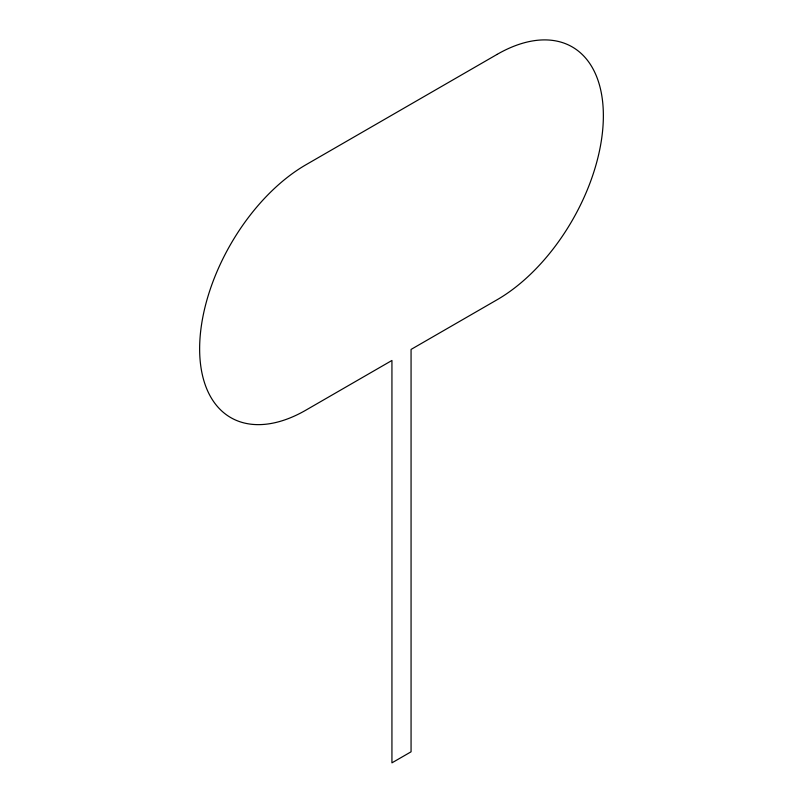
<?xml version="1.0" encoding="UTF-8"?>
<svg xmlns="http://www.w3.org/2000/svg" width="803" height="803" viewBox="0 0 803 803"><rect width="100%" height="100%" fill="white"/><g stroke="black" fill="none" stroke-linecap="round" stroke-linejoin="round"><path stroke-width="1.2" d="M497.117 54.383L305.883 164.796A150.251 86.744 -60 0 0 199.636 348.813A150.251 86.744 -60 0 0 305.883 410.152L391.934 360.467L391.934 762.85L411.066 751.809L411.066 349.425L497.117 299.74A150.251 86.744 -60 0 0 603.364 115.722A150.251 86.744 -60 0 0 497.117 54.383"/></g></svg>
